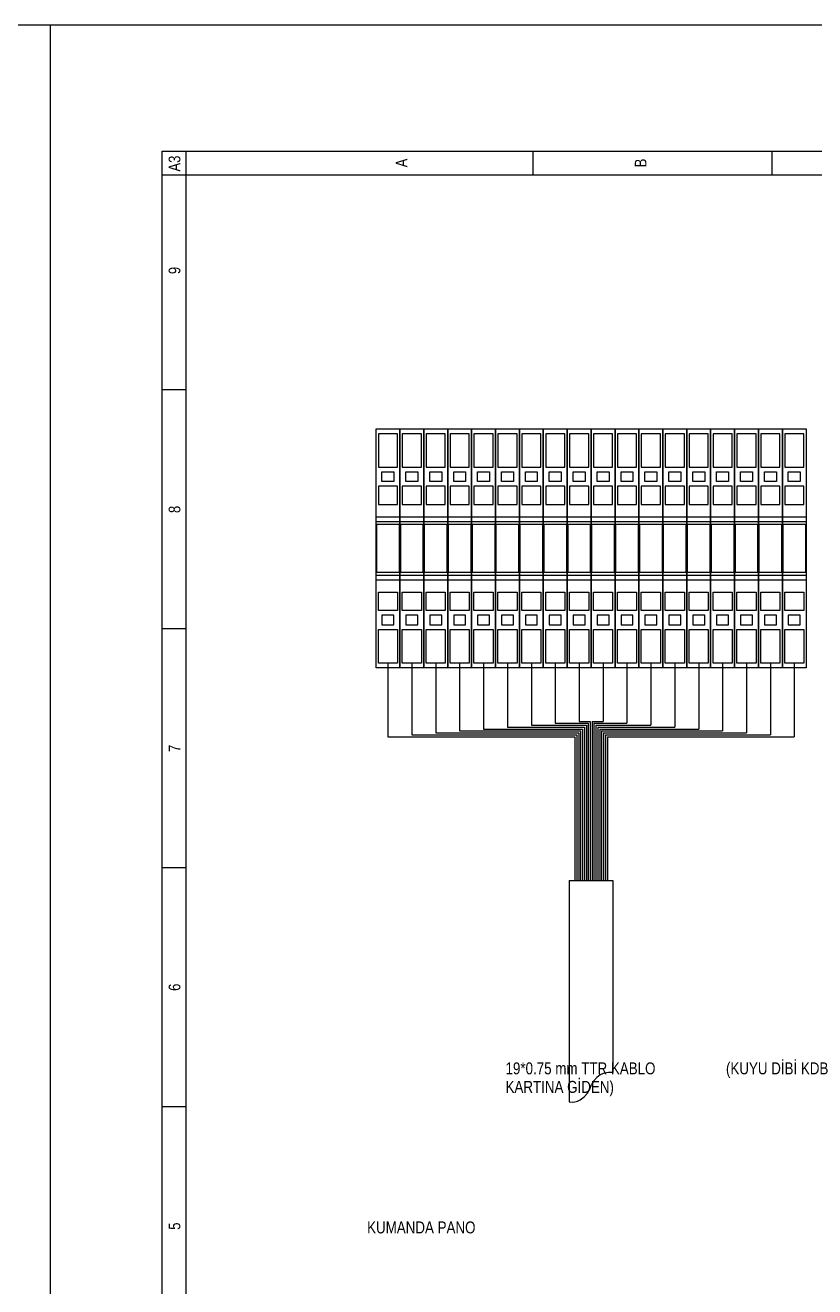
# Model space of a CAD drawing. Header units: centimetres. Extents: x 0 to 12847, y -30 to 2970.
# Drawn here: x 10721.6 to 11034, y 2470.6 to 2970 of the extents above; entities that cross this region are included whole.
import ezdxf
from ezdxf.enums import TextEntityAlignment as Align

# ---------------------------------------------------------------- set-up
doc = ezdxf.new("R2010")
doc.units = ezdxf.units.CM
for name, color, linetype in [('SCOTT-CERCEVE', 7, 'CONTINUOUS'), ('SCOTT-ELEKTRIK', 3, 'CONTINUOUS'), ('SCOTT-ELEKTRIK-YAZI', 4, 'CONTINUOUS')]:
    doc.layers.add(name, color=color, linetype=linetype)
doc.styles.get("Standard").update_dxf_attribs({"font": 'arial.ttf', "width": 0.8})

msp = doc.modelspace()

# ---------------------------------------------------------------- linework, layer by layer
at = {"layer": 'SCOTT-CERCEVE'}
msp.add_line((10731.6, 0), (10731.6, 2970), dxfattribs=at)
for points in [[(0, 0), (12846.58, 0), (12846.58, 2970), (0, 2970)], [(100, 0), (12821.58, 0), (12821.58, 2970), (100, 2970)]]:
    msp.add_lwpolyline(points, close=True, dxfattribs=at)
at = {"layer": 'SCOTT-ELEKTRIK'}
for p, q in [((10775.78, 1974.44), (10775.78, 2920.2)), ((10775.78, 2920.2), (11442.53, 2920.2)), ((10785.23, 1983.9), (10785.23, 2920.2)), ((10922.37, 2920.2), (10922.37, 2910.74)), ((11016.94, 2920.2), (11016.94, 2910.74)), ((10775.78, 2910.74), (11404.7, 2910.74)), ((10785.23, 2825.62), (10775.78, 2825.62)), ((10860.37, 2810.21), (10869.82, 2810.21)), ((10860.37, 2715.63), (10860.37, 2810.21)), ((10861.31, 2808.32), (10861.31, 2795.08)), ((10868.88, 2808.32), (10861.31, 2808.32)), ((10868.88, 2795.08), (10868.88, 2808.32)), ((10869.82, 2810.21), (10879.28, 2810.21)), ((10869.82, 2715.63), (10869.82, 2810.21)), ((10869.82, 2810.21), (10869.82, 2715.63)), ((10870.77, 2808.32), (10870.77, 2795.08)), ((10878.34, 2808.32), (10870.77, 2808.32)), ((10878.34, 2795.08), (10878.34, 2808.32)), ((10879.28, 2810.21), (10888.74, 2810.21)), ((10879.28, 2715.63), (10879.28, 2810.21)), ((10879.28, 2810.21), (10879.28, 2715.63)), ((10880.23, 2808.32), (10880.23, 2795.08)), ((10887.79, 2808.32), (10880.23, 2808.32)), ((10887.79, 2795.08), (10887.79, 2808.32)), ((10888.74, 2810.21), (10898.2, 2810.21)), ((10888.74, 2715.63), (10888.74, 2810.21)), ((10888.74, 2810.21), (10888.74, 2715.63)), ((10889.68, 2808.32), (10889.68, 2795.08)), ((10897.25, 2808.32), (10889.68, 2808.32)), ((10897.25, 2795.08), (10897.25, 2808.32)), ((10898.2, 2810.21), (10907.65, 2810.21)), ((10898.2, 2715.63), (10898.2, 2810.21)), ((10898.2, 2810.21), (10898.2, 2715.63)), ((10899.14, 2808.32), (10899.14, 2795.08)), ((10906.71, 2808.32), (10899.14, 2808.32)), ((10906.71, 2795.08), (10906.71, 2808.32)), ((10907.65, 2810.21), (10917.11, 2810.21)), ((10907.65, 2715.63), (10907.65, 2810.21)), ((10907.65, 2810.21), (10907.65, 2715.63)), ((10908.6, 2808.32), (10908.6, 2795.08)), ((10916.17, 2808.32), (10908.6, 2808.32)), ((10916.17, 2795.08), (10916.17, 2808.32)), ((10917.11, 2810.21), (10926.57, 2810.21)), ((10917.11, 2715.63), (10917.11, 2810.21)), ((10917.11, 2810.21), (10917.11, 2715.63)), ((10918.06, 2808.32), (10918.06, 2795.08)), ((10925.62, 2808.32), (10918.06, 2808.32)), ((10925.62, 2795.08), (10925.62, 2808.32)), ((10926.57, 2810.21), (10936.03, 2810.21)), ((10926.57, 2715.63), (10926.57, 2810.21)), ((10926.57, 2810.21), (10926.57, 2715.63)), ((10927.51, 2808.32), (10927.51, 2795.08)), ((10935.08, 2808.32), (10927.51, 2808.32)), ((10935.08, 2795.08), (10935.08, 2808.32)), ((10936.03, 2810.21), (10945.48, 2810.21)), ((10936.03, 2715.63), (10936.03, 2810.21)), ((10936.03, 2810.21), (10936.03, 2715.63)), ((10936.97, 2808.32), (10936.97, 2795.08)), ((10944.54, 2808.32), (10936.97, 2808.32)), ((10944.54, 2795.08), (10944.54, 2808.32)), ((10945.48, 2810.21), (10954.94, 2810.21)), ((10945.48, 2715.63), (10945.48, 2810.21)), ((10945.48, 2810.21), (10945.48, 2715.63)), ((10946.43, 2808.32), (10946.43, 2795.08)), ((10954, 2808.32), (10946.43, 2808.32)), ((10954, 2795.08), (10954, 2808.32)), ((10954.94, 2810.21), (10964.4, 2810.21)), ((10954.94, 2715.63), (10954.94, 2810.21)), ((10954.94, 2810.21), (10954.94, 2715.63)), ((10955.89, 2808.32), (10955.89, 2795.08)), ((10963.45, 2808.32), (10955.89, 2808.32)), ((10963.45, 2795.08), (10963.45, 2808.32)), ((10964.4, 2810.21), (10973.86, 2810.21)), ((10964.4, 2715.63), (10964.4, 2810.21)), ((10964.4, 2810.21), (10964.4, 2715.63)), ((10965.34, 2808.32), (10965.34, 2795.08)), ((10972.91, 2808.32), (10965.34, 2808.32)), ((10972.91, 2795.08), (10972.91, 2808.32)), ((10973.86, 2810.21), (10983.31, 2810.21)), ((10973.86, 2715.63), (10973.86, 2810.21)), ((10973.86, 2810.21), (10973.86, 2715.63)), ((10974.8, 2808.32), (10974.8, 2795.08)), ((10982.37, 2808.32), (10974.8, 2808.32)), ((10982.37, 2795.08), (10982.37, 2808.32)), ((10983.31, 2810.21), (10992.77, 2810.21)), ((10983.31, 2715.63), (10983.31, 2810.21)), ((10983.31, 2810.21), (10983.31, 2715.63)), ((10984.26, 2808.32), (10984.26, 2795.08)), ((10991.83, 2808.32), (10984.26, 2808.32)), ((10991.83, 2795.08), (10991.83, 2808.32)), ((10992.77, 2810.21), (11002.23, 2810.21)), ((10992.77, 2715.63), (10992.77, 2810.21)), ((10992.77, 2810.21), (10992.77, 2715.63)), ((10993.72, 2808.32), (10993.72, 2795.08)), ((11001.28, 2808.32), (10993.72, 2808.32)), ((11001.28, 2795.08), (11001.28, 2808.32)), ((11002.23, 2810.21), (11011.69, 2810.21)), ((11002.23, 2715.63), (11002.23, 2810.21)), ((11002.23, 2810.21), (11002.23, 2715.63)), ((11003.18, 2808.32), (11003.18, 2795.08)), ((11010.74, 2808.32), (11003.18, 2808.32)), ((11010.74, 2795.08), (11010.74, 2808.32)), ((11011.69, 2810.21), (11021.14, 2810.21)), ((11011.69, 2715.63), (11011.69, 2810.21)), ((11011.69, 2810.21), (11011.69, 2715.63)), ((11012.63, 2808.32), (11012.63, 2795.08)), ((11020.2, 2808.32), (11012.63, 2808.32)), ((11020.2, 2795.08), (11020.2, 2808.32)), ((11021.14, 2810.21), (11030.6, 2810.21)), ((11021.14, 2715.63), (11021.14, 2810.21)), ((11021.14, 2810.21), (11021.14, 2715.63)), ((11022.09, 2808.32), (11022.09, 2795.08)), ((11029.66, 2808.32), (11022.09, 2808.32)), ((11029.66, 2795.08), (11029.66, 2808.32)), ((11030.6, 2810.21), (11030.6, 2715.63)), ((10861.31, 2795.08), (10868.88, 2795.08)), ((10862.73, 2793.18), (10867.46, 2793.18)), ((10862.73, 2789.4), (10862.73, 2793.18)), ((10867.46, 2793.18), (10867.46, 2789.4)), ((10870.77, 2795.08), (10878.34, 2795.08)), ((10872.19, 2793.18), (10876.92, 2793.18)), ((10872.19, 2789.4), (10872.19, 2793.18)), ((10876.92, 2793.18), (10876.92, 2789.4)), ((10880.23, 2795.08), (10887.79, 2795.08)), ((10881.65, 2793.18), (10886.37, 2793.18)), ((10881.65, 2789.4), (10881.65, 2793.18)), ((10886.37, 2793.18), (10886.37, 2789.4)), ((10889.68, 2795.08), (10897.25, 2795.08)), ((10891.1, 2793.18), (10895.83, 2793.18)), ((10891.1, 2789.4), (10891.1, 2793.18)), ((10895.83, 2793.18), (10895.83, 2789.4)), ((10899.14, 2795.08), (10906.71, 2795.08)), ((10900.56, 2793.18), (10905.29, 2793.18)), ((10900.56, 2789.4), (10900.56, 2793.18)), ((10905.29, 2793.18), (10905.29, 2789.4)), ((10908.6, 2795.08), (10916.17, 2795.08)), ((10910.02, 2793.18), (10914.75, 2793.18)), ((10910.02, 2789.4), (10910.02, 2793.18)), ((10914.75, 2793.18), (10914.75, 2789.4)), ((10918.06, 2795.08), (10925.62, 2795.08)), ((10919.48, 2793.18), (10924.2, 2793.18)), ((10919.48, 2789.4), (10919.48, 2793.18)), ((10924.2, 2793.18), (10924.2, 2789.4)), ((10927.51, 2795.08), (10935.08, 2795.08)), ((10928.93, 2793.18), (10933.66, 2793.18)), ((10928.93, 2789.4), (10928.93, 2793.18)), ((10933.66, 2793.18), (10933.66, 2789.4)), ((10936.97, 2795.08), (10944.54, 2795.08)), ((10938.39, 2793.18), (10943.12, 2793.18)), ((10938.39, 2789.4), (10938.39, 2793.18)), ((10943.12, 2793.18), (10943.12, 2789.4)), ((10946.43, 2795.08), (10954, 2795.08)), ((10947.85, 2793.18), (10952.58, 2793.18)), ((10947.85, 2789.4), (10947.85, 2793.18)), ((10952.58, 2793.18), (10952.58, 2789.4)), ((10955.89, 2795.08), (10963.45, 2795.08)), ((10957.31, 2793.18), (10962.03, 2793.18)), ((10957.31, 2789.4), (10957.31, 2793.18)), ((10962.03, 2793.18), (10962.03, 2789.4)), ((10965.34, 2795.08), (10972.91, 2795.08)), ((10966.76, 2793.18), (10971.49, 2793.18)), ((10966.76, 2789.4), (10966.76, 2793.18)), ((10971.49, 2793.18), (10971.49, 2789.4)), ((10974.8, 2795.08), (10982.37, 2795.08)), ((10976.22, 2793.18), (10980.95, 2793.18)), ((10976.22, 2789.4), (10976.22, 2793.18)), ((10980.95, 2793.18), (10980.95, 2789.4)), ((10984.26, 2795.08), (10991.83, 2795.08)), ((10985.68, 2793.18), (10990.41, 2793.18)), ((10985.68, 2789.4), (10985.68, 2793.18)), ((10990.41, 2793.18), (10990.41, 2789.4)), ((10993.72, 2795.08), (11001.28, 2795.08)), ((10995.14, 2793.18), (10999.87, 2793.18)), ((10995.14, 2789.4), (10995.14, 2793.18)), ((10999.87, 2793.18), (10999.87, 2789.4)), ((11003.18, 2795.08), (11010.74, 2795.08)), ((11004.59, 2793.18), (11009.32, 2793.18)), ((11004.59, 2789.4), (11004.59, 2793.18)), ((11009.32, 2793.18), (11009.32, 2789.4)), ((11012.63, 2795.08), (11020.2, 2795.08)), ((11014.05, 2793.18), (11018.78, 2793.18)), ((11014.05, 2789.4), (11014.05, 2793.18)), ((11018.78, 2793.18), (11018.78, 2789.4)), ((11022.09, 2795.08), (11029.66, 2795.08)), ((11023.51, 2793.18), (11028.24, 2793.18)), ((11023.51, 2789.4), (11023.51, 2793.18)), ((11028.24, 2793.18), (11028.24, 2789.4)), ((10868.88, 2787.51), (10861.31, 2787.51)), ((10861.31, 2787.51), (10861.31, 2780.32)), ((10867.46, 2789.4), (10862.73, 2789.4)), ((10868.88, 2780.32), (10868.88, 2787.51)), ((10878.34, 2787.51), (10870.77, 2787.51)), ((10870.77, 2787.51), (10870.77, 2780.32)), ((10876.92, 2789.4), (10872.19, 2789.4)), ((10878.34, 2780.32), (10878.34, 2787.51)), ((10887.79, 2787.51), (10880.23, 2787.51)), ((10880.23, 2787.51), (10880.23, 2780.32)), ((10886.37, 2789.4), (10881.65, 2789.4)), ((10887.79, 2780.32), (10887.79, 2787.51)), ((10897.25, 2787.51), (10889.68, 2787.51)), ((10889.68, 2787.51), (10889.68, 2780.32)), ((10895.83, 2789.4), (10891.1, 2789.4)), ((10897.25, 2780.32), (10897.25, 2787.51)), ((10906.71, 2787.51), (10899.14, 2787.51)), ((10899.14, 2787.51), (10899.14, 2780.32)), ((10905.29, 2789.4), (10900.56, 2789.4)), ((10906.71, 2780.32), (10906.71, 2787.51)), ((10916.17, 2787.51), (10908.6, 2787.51)), ((10908.6, 2787.51), (10908.6, 2780.32)), ((10914.75, 2789.4), (10910.02, 2789.4)), ((10916.17, 2780.32), (10916.17, 2787.51)), ((10925.62, 2787.51), (10918.06, 2787.51)), ((10918.06, 2787.51), (10918.06, 2780.32)), ((10924.2, 2789.4), (10919.48, 2789.4)), ((10925.62, 2780.32), (10925.62, 2787.51)), ((10935.08, 2787.51), (10927.51, 2787.51)), ((10927.51, 2787.51), (10927.51, 2780.32)), ((10933.66, 2789.4), (10928.93, 2789.4)), ((10935.08, 2780.32), (10935.08, 2787.51)), ((10944.54, 2787.51), (10936.97, 2787.51)), ((10936.97, 2787.51), (10936.97, 2780.32)), ((10943.12, 2789.4), (10938.39, 2789.4)), ((10944.54, 2780.32), (10944.54, 2787.51)), ((10954, 2787.51), (10946.43, 2787.51)), ((10946.43, 2787.51), (10946.43, 2780.32)), ((10952.58, 2789.4), (10947.85, 2789.4)), ((10954, 2780.32), (10954, 2787.51)), ((10963.45, 2787.51), (10955.89, 2787.51)), ((10955.89, 2787.51), (10955.89, 2780.32)), ((10962.03, 2789.4), (10957.31, 2789.4)), ((10963.45, 2780.32), (10963.45, 2787.51)), ((10972.91, 2787.51), (10965.34, 2787.51)), ((10965.34, 2787.51), (10965.34, 2780.32)), ((10971.49, 2789.4), (10966.76, 2789.4)), ((10972.91, 2780.32), (10972.91, 2787.51)), ((10982.37, 2787.51), (10974.8, 2787.51)), ((10974.8, 2787.51), (10974.8, 2780.32)), ((10980.95, 2789.4), (10976.22, 2789.4)), ((10982.37, 2780.32), (10982.37, 2787.51)), ((10991.83, 2787.51), (10984.26, 2787.51)), ((10984.26, 2787.51), (10984.26, 2780.32)), ((10990.41, 2789.4), (10985.68, 2789.4)), ((10991.83, 2780.32), (10991.83, 2787.51)), ((11001.28, 2787.51), (10993.72, 2787.51)), ((10993.72, 2787.51), (10993.72, 2780.32)), ((10999.87, 2789.4), (10995.14, 2789.4)), ((11001.28, 2780.32), (11001.28, 2787.51)), ((11010.74, 2787.51), (11003.18, 2787.51)), ((11003.18, 2787.51), (11003.18, 2780.32)), ((11009.32, 2789.4), (11004.59, 2789.4)), ((11010.74, 2780.32), (11010.74, 2787.51)), ((11020.2, 2787.51), (11012.63, 2787.51)), ((11012.63, 2787.51), (11012.63, 2780.32)), ((11018.78, 2789.4), (11014.05, 2789.4)), ((11020.2, 2780.32), (11020.2, 2787.51)), ((11029.66, 2787.51), (11022.09, 2787.51)), ((11022.09, 2787.51), (11022.09, 2780.32)), ((11028.24, 2789.4), (11023.51, 2789.4)), ((11029.66, 2780.32), (11029.66, 2787.51)), ((10861.31, 2780.32), (10868.88, 2780.32)), ((10870.77, 2780.32), (10878.34, 2780.32)), ((10880.23, 2780.32), (10887.79, 2780.32)), ((10889.68, 2780.32), (10897.25, 2780.32)), ((10899.14, 2780.32), (10906.71, 2780.32)), ((10908.6, 2780.32), (10916.17, 2780.32)), ((10918.06, 2780.32), (10925.62, 2780.32)), ((10927.51, 2780.32), (10935.08, 2780.32)), ((10936.97, 2780.32), (10944.54, 2780.32)), ((10946.43, 2780.32), (10954, 2780.32)), ((10955.89, 2780.32), (10963.45, 2780.32)), ((10965.34, 2780.32), (10972.91, 2780.32)), ((10974.8, 2780.32), (10982.37, 2780.32)), ((10984.26, 2780.32), (10991.83, 2780.32)), ((10993.72, 2780.32), (11001.28, 2780.32)), ((11003.18, 2780.32), (11010.74, 2780.32)), ((11012.63, 2780.32), (11020.2, 2780.32)), ((11022.09, 2780.32), (11029.66, 2780.32)), ((10860.37, 2775.4), (10869.82, 2775.4)), ((10860.37, 2773.51), (10869.82, 2773.51)), ((10860.56, 2772.38), (10860.56, 2753.46)), ((10869.63, 2772.38), (10860.56, 2772.38)), ((10869.63, 2753.46), (10869.63, 2772.38)), ((10869.82, 2775.4), (10879.28, 2775.4)), ((10869.82, 2773.51), (10879.28, 2773.51)), ((10870.01, 2772.38), (10870.01, 2753.46)), ((10879.09, 2772.38), (10870.01, 2772.38)), ((10879.09, 2753.46), (10879.09, 2772.38)), ((10879.28, 2775.4), (10888.74, 2775.4)), ((10879.28, 2773.51), (10888.74, 2773.51)), ((10879.47, 2772.38), (10879.47, 2753.46)), ((10888.55, 2772.38), (10879.47, 2772.38)), ((10888.55, 2753.46), (10888.55, 2772.38)), ((10888.74, 2775.4), (10898.2, 2775.4)), ((10888.74, 2773.51), (10898.2, 2773.51)), ((10888.93, 2772.38), (10888.93, 2753.46)), ((10898.01, 2772.38), (10888.93, 2772.38)), ((10898.01, 2753.46), (10898.01, 2772.38)), ((10898.2, 2775.4), (10907.65, 2775.4)), ((10898.2, 2773.51), (10907.65, 2773.51)), ((10898.39, 2772.38), (10898.39, 2753.46)), ((10907.46, 2772.38), (10898.39, 2772.38)), ((10907.46, 2753.46), (10907.46, 2772.38)), ((10907.65, 2775.4), (10917.11, 2775.4)), ((10907.65, 2773.51), (10917.11, 2773.51)), ((10907.84, 2772.38), (10907.84, 2753.46)), ((10916.92, 2772.38), (10907.84, 2772.38)), ((10916.92, 2753.46), (10916.92, 2772.38)), ((10917.11, 2775.4), (10926.57, 2775.4)), ((10917.11, 2773.51), (10926.57, 2773.51)), ((10917.3, 2772.38), (10917.3, 2753.46)), ((10926.38, 2772.38), (10917.3, 2772.38)), ((10926.38, 2753.46), (10926.38, 2772.38)), ((10926.57, 2775.4), (10936.03, 2775.4)), ((10926.57, 2773.51), (10936.03, 2773.51)), ((10926.76, 2772.38), (10926.76, 2753.46)), ((10935.84, 2772.38), (10926.76, 2772.38)), ((10935.84, 2753.46), (10935.84, 2772.38)), ((10936.03, 2775.4), (10945.48, 2775.4)), ((10936.03, 2773.51), (10945.48, 2773.51)), ((10936.22, 2772.38), (10936.22, 2753.46)), ((10945.29, 2772.38), (10936.22, 2772.38)), ((10945.29, 2753.46), (10945.29, 2772.38)), ((10945.48, 2775.4), (10954.94, 2775.4)), ((10945.48, 2773.51), (10954.94, 2773.51)), ((10945.67, 2772.38), (10945.67, 2753.46)), ((10954.75, 2772.38), (10945.67, 2772.38)), ((10954.75, 2753.46), (10954.75, 2772.38)), ((10954.94, 2775.4), (10964.4, 2775.4)), ((10954.94, 2773.51), (10964.4, 2773.51)), ((10955.13, 2772.38), (10955.13, 2753.46)), ((10964.21, 2772.38), (10955.13, 2772.38)), ((10964.21, 2753.46), (10964.21, 2772.38)), ((10964.4, 2775.4), (10973.86, 2775.4)), ((10964.4, 2773.51), (10973.86, 2773.51)), ((10964.59, 2772.38), (10964.59, 2753.46)), ((10973.67, 2772.38), (10964.59, 2772.38)), ((10973.67, 2753.46), (10973.67, 2772.38)), ((10973.86, 2775.4), (10983.31, 2775.4)), ((10973.86, 2773.51), (10983.31, 2773.51)), ((10974.05, 2772.38), (10974.05, 2753.46)), ((10983.13, 2772.38), (10974.05, 2772.38)), ((10983.13, 2753.46), (10983.13, 2772.38)), ((10983.31, 2775.4), (10992.77, 2775.4)), ((10983.31, 2773.51), (10992.77, 2773.51)), ((10983.5, 2772.38), (10983.5, 2753.46)), ((10992.58, 2772.38), (10983.5, 2772.38)), ((10992.58, 2753.46), (10992.58, 2772.38)), ((10992.77, 2775.4), (11002.23, 2775.4)), ((10992.77, 2773.51), (11002.23, 2773.51)), ((10992.96, 2772.38), (10992.96, 2753.46)), ((11002.04, 2772.38), (10992.96, 2772.38)), ((11002.04, 2753.46), (11002.04, 2772.38)), ((11002.23, 2775.4), (11011.69, 2775.4)), ((11002.23, 2773.51), (11011.69, 2773.51)), ((11002.42, 2772.38), (11002.42, 2753.46)), ((11011.5, 2772.38), (11002.42, 2772.38)), ((11011.5, 2753.46), (11011.5, 2772.38)), ((11011.69, 2775.4), (11021.14, 2775.4)), ((11011.69, 2773.51), (11021.14, 2773.51)), ((11011.88, 2772.38), (11011.88, 2753.46)), ((11020.96, 2772.38), (11011.88, 2772.38)), ((11020.96, 2753.46), (11020.96, 2772.38)), ((11021.14, 2775.4), (11030.6, 2775.4)), ((11021.14, 2773.51), (11030.6, 2773.51)), ((11021.33, 2772.38), (11021.33, 2753.46)), ((11030.41, 2772.38), (11021.33, 2772.38)), ((11030.41, 2753.46), (11030.41, 2772.38)), ((10860.37, 2752.33), (10869.82, 2752.33)), ((10860.56, 2753.46), (10869.63, 2753.46)), ((10869.82, 2752.33), (10879.28, 2752.33)), ((10870.01, 2753.46), (10879.09, 2753.46)), ((10879.28, 2752.33), (10888.74, 2752.33)), ((10879.47, 2753.46), (10888.55, 2753.46)), ((10888.74, 2752.33), (10898.2, 2752.33)), ((10888.93, 2753.46), (10898.01, 2753.46)), ((10898.2, 2752.33), (10907.65, 2752.33)), ((10898.39, 2753.46), (10907.46, 2753.46)), ((10907.65, 2752.33), (10917.11, 2752.33)), ((10907.84, 2753.46), (10916.92, 2753.46)), ((10917.11, 2752.33), (10926.57, 2752.33)), ((10917.3, 2753.46), (10926.38, 2753.46)), ((10926.57, 2752.33), (10936.03, 2752.33)), ((10926.76, 2753.46), (10935.84, 2753.46)), ((10936.03, 2752.33), (10945.48, 2752.33)), ((10936.22, 2753.46), (10945.29, 2753.46)), ((10945.48, 2752.33), (10954.94, 2752.33)), ((10945.67, 2753.46), (10954.75, 2753.46)), ((10954.94, 2752.33), (10964.4, 2752.33)), ((10955.13, 2753.46), (10964.21, 2753.46)), ((10964.4, 2752.33), (10973.86, 2752.33)), ((10964.59, 2753.46), (10973.67, 2753.46)), ((10973.86, 2752.33), (10983.31, 2752.33)), ((10974.05, 2753.46), (10983.13, 2753.46)), ((10983.31, 2752.33), (10992.77, 2752.33)), ((10983.5, 2753.46), (10992.58, 2753.46)), ((10992.77, 2752.33), (11002.23, 2752.33)), ((10992.96, 2753.46), (11002.04, 2753.46)), ((11002.23, 2752.33), (11011.69, 2752.33)), ((11002.42, 2753.46), (11011.5, 2753.46)), ((11011.69, 2752.33), (11021.14, 2752.33)), ((11011.88, 2753.46), (11020.96, 2753.46)), ((11021.14, 2752.33), (11030.6, 2752.33)), ((11021.33, 2753.46), (11030.41, 2753.46)), ((10860.37, 2750.44), (10869.82, 2750.44)), ((10869.82, 2750.44), (10879.28, 2750.44)), ((10879.28, 2750.44), (10888.74, 2750.44)), ((10888.74, 2750.44), (10898.2, 2750.44)), ((10898.2, 2750.44), (10907.65, 2750.44)), ((10907.65, 2750.44), (10917.11, 2750.44)), ((10917.11, 2750.44), (10926.57, 2750.44)), ((10926.57, 2750.44), (10936.03, 2750.44)), ((10936.03, 2750.44), (10945.48, 2750.44)), ((10945.48, 2750.44), (10954.94, 2750.44)), ((10954.94, 2750.44), (10964.4, 2750.44)), ((10964.4, 2750.44), (10973.86, 2750.44)), ((10973.86, 2750.44), (10983.31, 2750.44)), ((10983.31, 2750.44), (10992.77, 2750.44)), ((10992.77, 2750.44), (11002.23, 2750.44)), ((11002.23, 2750.44), (11011.69, 2750.44)), ((11011.69, 2750.44), (11021.14, 2750.44)), ((11021.14, 2750.44), (11030.6, 2750.44)), ((10861.31, 2745.52), (10868.88, 2745.52)), ((10861.31, 2738.33), (10861.31, 2745.52)), ((10868.88, 2745.52), (10868.88, 2738.33)), ((10870.77, 2745.52), (10878.34, 2745.52)), ((10870.77, 2738.33), (10870.77, 2745.52)), ((10878.34, 2745.52), (10878.34, 2738.33)), ((10880.23, 2745.52), (10887.79, 2745.52)), ((10880.23, 2738.33), (10880.23, 2745.52)), ((10887.79, 2745.52), (10887.79, 2738.33)), ((10889.68, 2745.52), (10897.25, 2745.52)), ((10889.68, 2738.33), (10889.68, 2745.52)), ((10897.25, 2745.52), (10897.25, 2738.33)), ((10899.14, 2745.52), (10906.71, 2745.52)), ((10899.14, 2738.33), (10899.14, 2745.52)), ((10906.71, 2745.52), (10906.71, 2738.33)), ((10908.6, 2745.52), (10916.17, 2745.52)), ((10908.6, 2738.33), (10908.6, 2745.52)), ((10916.17, 2745.52), (10916.17, 2738.33)), ((10918.06, 2745.52), (10925.62, 2745.52)), ((10918.06, 2738.33), (10918.06, 2745.52)), ((10925.62, 2745.52), (10925.62, 2738.33)), ((10927.51, 2745.52), (10935.08, 2745.52)), ((10927.51, 2738.33), (10927.51, 2745.52)), ((10935.08, 2745.52), (10935.08, 2738.33)), ((10936.97, 2745.52), (10944.54, 2745.52)), ((10936.97, 2738.33), (10936.97, 2745.52)), ((10944.54, 2745.52), (10944.54, 2738.33)), ((10946.43, 2745.52), (10954, 2745.52)), ((10946.43, 2738.33), (10946.43, 2745.52)), ((10954, 2745.52), (10954, 2738.33)), ((10955.89, 2745.52), (10963.45, 2745.52)), ((10955.89, 2738.33), (10955.89, 2745.52)), ((10963.45, 2745.52), (10963.45, 2738.33)), ((10965.34, 2745.52), (10972.91, 2745.52)), ((10965.34, 2738.33), (10965.34, 2745.52)), ((10972.91, 2745.52), (10972.91, 2738.33)), ((10974.8, 2745.52), (10982.37, 2745.52)), ((10974.8, 2738.33), (10974.8, 2745.52)), ((10982.37, 2745.52), (10982.37, 2738.33)), ((10984.26, 2745.52), (10991.83, 2745.52)), ((10984.26, 2738.33), (10984.26, 2745.52)), ((10991.83, 2745.52), (10991.83, 2738.33)), ((10993.72, 2745.52), (11001.28, 2745.52)), ((10993.72, 2738.33), (10993.72, 2745.52)), ((11001.28, 2745.52), (11001.28, 2738.33)), ((11003.18, 2745.52), (11010.74, 2745.52)), ((11003.18, 2738.33), (11003.18, 2745.52)), ((11010.74, 2745.52), (11010.74, 2738.33)), ((11012.63, 2745.52), (11020.2, 2745.52)), ((11012.63, 2738.33), (11012.63, 2745.52)), ((11020.2, 2745.52), (11020.2, 2738.33)), ((11022.09, 2745.52), (11029.66, 2745.52)), ((11022.09, 2738.33), (11022.09, 2745.52)), ((11029.66, 2745.52), (11029.66, 2738.33)), ((10868.88, 2738.33), (10861.31, 2738.33)), ((10878.34, 2738.33), (10870.77, 2738.33)), ((10887.79, 2738.33), (10880.23, 2738.33)), ((10897.25, 2738.33), (10889.68, 2738.33)), ((10906.71, 2738.33), (10899.14, 2738.33)), ((10916.17, 2738.33), (10908.6, 2738.33)), ((10925.62, 2738.33), (10918.06, 2738.33)), ((10935.08, 2738.33), (10927.51, 2738.33)), ((10944.54, 2738.33), (10936.97, 2738.33)), ((10954, 2738.33), (10946.43, 2738.33)), ((10963.45, 2738.33), (10955.89, 2738.33)), ((10972.91, 2738.33), (10965.34, 2738.33)), ((10982.37, 2738.33), (10974.8, 2738.33)), ((10991.83, 2738.33), (10984.26, 2738.33)), ((11001.28, 2738.33), (10993.72, 2738.33)), ((11010.74, 2738.33), (11003.18, 2738.33)), ((11020.2, 2738.33), (11012.63, 2738.33)), ((11029.66, 2738.33), (11022.09, 2738.33)), ((10867.46, 2736.44), (10862.73, 2736.44)), ((10862.73, 2736.44), (10862.73, 2732.66)), ((10862.73, 2732.66), (10867.46, 2732.66)), ((10867.46, 2732.66), (10867.46, 2736.44)), ((10876.92, 2736.44), (10872.19, 2736.44)), ((10872.19, 2736.44), (10872.19, 2732.66)), ((10872.19, 2732.66), (10876.92, 2732.66)), ((10876.92, 2732.66), (10876.92, 2736.44)), ((10886.37, 2736.44), (10881.65, 2736.44)), ((10881.65, 2736.44), (10881.65, 2732.66)), ((10881.65, 2732.66), (10886.37, 2732.66)), ((10886.37, 2732.66), (10886.37, 2736.44)), ((10895.83, 2736.44), (10891.1, 2736.44)), ((10891.1, 2736.44), (10891.1, 2732.66)), ((10891.1, 2732.66), (10895.83, 2732.66)), ((10895.83, 2732.66), (10895.83, 2736.44)), ((10905.29, 2736.44), (10900.56, 2736.44)), ((10900.56, 2736.44), (10900.56, 2732.66)), ((10900.56, 2732.66), (10905.29, 2732.66)), ((10905.29, 2732.66), (10905.29, 2736.44)), ((10914.75, 2736.44), (10910.02, 2736.44)), ((10910.02, 2736.44), (10910.02, 2732.66)), ((10910.02, 2732.66), (10914.75, 2732.66)), ((10914.75, 2732.66), (10914.75, 2736.44)), ((10924.2, 2736.44), (10919.48, 2736.44)), ((10919.48, 2736.44), (10919.48, 2732.66)), ((10919.48, 2732.66), (10924.2, 2732.66)), ((10924.2, 2732.66), (10924.2, 2736.44)), ((10933.66, 2736.44), (10928.93, 2736.44)), ((10928.93, 2736.44), (10928.93, 2732.66)), ((10928.93, 2732.66), (10933.66, 2732.66)), ((10933.66, 2732.66), (10933.66, 2736.44)), ((10943.12, 2736.44), (10938.39, 2736.44)), ((10938.39, 2736.44), (10938.39, 2732.66)), ((10938.39, 2732.66), (10943.12, 2732.66)), ((10943.12, 2732.66), (10943.12, 2736.44)), ((10952.58, 2736.44), (10947.85, 2736.44)), ((10947.85, 2736.44), (10947.85, 2732.66)), ((10947.85, 2732.66), (10952.58, 2732.66)), ((10952.58, 2732.66), (10952.58, 2736.44)), ((10962.03, 2736.44), (10957.31, 2736.44)), ((10957.31, 2736.44), (10957.31, 2732.66)), ((10957.31, 2732.66), (10962.03, 2732.66)), ((10962.03, 2732.66), (10962.03, 2736.44)), ((10971.49, 2736.44), (10966.76, 2736.44)), ((10966.76, 2736.44), (10966.76, 2732.66)), ((10966.76, 2732.66), (10971.49, 2732.66)), ((10971.49, 2732.66), (10971.49, 2736.44)), ((10980.95, 2736.44), (10976.22, 2736.44)), ((10976.22, 2736.44), (10976.22, 2732.66)), ((10976.22, 2732.66), (10980.95, 2732.66)), ((10980.95, 2732.66), (10980.95, 2736.44)), ((10990.41, 2736.44), (10985.68, 2736.44)), ((10985.68, 2736.44), (10985.68, 2732.66)), ((10985.68, 2732.66), (10990.41, 2732.66)), ((10990.41, 2732.66), (10990.41, 2736.44)), ((10999.87, 2736.44), (10995.14, 2736.44)), ((10995.14, 2736.44), (10995.14, 2732.66)), ((10995.14, 2732.66), (10999.87, 2732.66)), ((10999.87, 2732.66), (10999.87, 2736.44)), ((11009.32, 2736.44), (11004.59, 2736.44)), ((11004.59, 2736.44), (11004.59, 2732.66)), ((11004.59, 2732.66), (11009.32, 2732.66)), ((11009.32, 2732.66), (11009.32, 2736.44)), ((11018.78, 2736.44), (11014.05, 2736.44)), ((11014.05, 2736.44), (11014.05, 2732.66)), ((11014.05, 2732.66), (11018.78, 2732.66)), ((11018.78, 2732.66), (11018.78, 2736.44)), ((11028.24, 2736.44), (11023.51, 2736.44)), ((11023.51, 2736.44), (11023.51, 2732.66)), ((11023.51, 2732.66), (11028.24, 2732.66)), ((11028.24, 2732.66), (11028.24, 2736.44)), ((10785.23, 2731.05), (10775.78, 2731.05)), ((10861.31, 2717.52), (10861.31, 2730.76)), ((10861.31, 2730.76), (10868.88, 2730.76)), ((10868.88, 2730.76), (10868.88, 2717.52)), ((10870.77, 2717.52), (10870.77, 2730.76)), ((10870.77, 2730.76), (10878.34, 2730.76)), ((10878.34, 2730.76), (10878.34, 2717.52)), ((10880.23, 2717.52), (10880.23, 2730.76)), ((10880.23, 2730.76), (10887.79, 2730.76)), ((10887.79, 2730.76), (10887.79, 2717.52)), ((10889.68, 2717.52), (10889.68, 2730.76)), ((10889.68, 2730.76), (10897.25, 2730.76)), ((10897.25, 2730.76), (10897.25, 2717.52)), ((10899.14, 2717.52), (10899.14, 2730.76)), ((10899.14, 2730.76), (10906.71, 2730.76)), ((10906.71, 2730.76), (10906.71, 2717.52)), ((10908.6, 2717.52), (10908.6, 2730.76)), ((10908.6, 2730.76), (10916.17, 2730.76)), ((10916.17, 2730.76), (10916.17, 2717.52)), ((10918.06, 2717.52), (10918.06, 2730.76)), ((10918.06, 2730.76), (10925.62, 2730.76)), ((10925.62, 2730.76), (10925.62, 2717.52)), ((10927.51, 2717.52), (10927.51, 2730.76)), ((10927.51, 2730.76), (10935.08, 2730.76)), ((10935.08, 2730.76), (10935.08, 2717.52)), ((10936.97, 2717.52), (10936.97, 2730.76)), ((10936.97, 2730.76), (10944.54, 2730.76)), ((10944.54, 2730.76), (10944.54, 2717.52)), ((10946.43, 2717.52), (10946.43, 2730.76)), ((10946.43, 2730.76), (10954, 2730.76)), ((10954, 2730.76), (10954, 2717.52)), ((10955.89, 2717.52), (10955.89, 2730.76)), ((10955.89, 2730.76), (10963.45, 2730.76)), ((10963.45, 2730.76), (10963.45, 2717.52)), ((10965.34, 2717.52), (10965.34, 2730.76)), ((10965.34, 2730.76), (10972.91, 2730.76)), ((10972.91, 2730.76), (10972.91, 2717.52)), ((10974.8, 2717.52), (10974.8, 2730.76)), ((10974.8, 2730.76), (10982.37, 2730.76)), ((10982.37, 2730.76), (10982.37, 2717.52)), ((10984.26, 2717.52), (10984.26, 2730.76)), ((10984.26, 2730.76), (10991.83, 2730.76)), ((10991.83, 2730.76), (10991.83, 2717.52)), ((10993.72, 2717.52), (10993.72, 2730.76)), ((10993.72, 2730.76), (11001.28, 2730.76)), ((11001.28, 2730.76), (11001.28, 2717.52)), ((11003.18, 2717.52), (11003.18, 2730.76)), ((11003.18, 2730.76), (11010.74, 2730.76)), ((11010.74, 2730.76), (11010.74, 2717.52)), ((11012.63, 2717.52), (11012.63, 2730.76)), ((11012.63, 2730.76), (11020.2, 2730.76)), ((11020.2, 2730.76), (11020.2, 2717.52)), ((11022.09, 2717.52), (11022.09, 2730.76)), ((11022.09, 2730.76), (11029.66, 2730.76)), ((11029.66, 2730.76), (11029.66, 2717.52)), ((10868.88, 2717.52), (10861.31, 2717.52)), ((10865.1, 2717.52), (10865.1, 2688.38)), ((10878.34, 2717.52), (10870.77, 2717.52)), ((10874.55, 2717.52), (10874.55, 2689.14)), ((10887.79, 2717.52), (10880.23, 2717.52)), ((10884.01, 2717.52), (10884.01, 2689.89)), ((10897.25, 2717.52), (10889.68, 2717.52)), ((10893.47, 2717.52), (10893.47, 2690.65)), ((10906.71, 2717.52), (10899.14, 2717.52)), ((10902.93, 2717.52), (10902.93, 2691.41)), ((10916.17, 2717.52), (10908.6, 2717.52)), ((10912.38, 2717.52), (10912.38, 2692.16)), ((10925.62, 2717.52), (10918.06, 2717.52)), ((10921.84, 2717.52), (10921.84, 2692.92)), ((10935.08, 2717.52), (10927.51, 2717.52)), ((10931.3, 2717.52), (10931.3, 2693.68)), ((10944.54, 2717.52), (10936.97, 2717.52)), ((10940.76, 2717.52), (10940.76, 2694.43)), ((10954, 2717.52), (10946.43, 2717.52)), ((10950.21, 2717.52), (10950.21, 2694.43)), ((10963.45, 2717.52), (10955.89, 2717.52)), ((10959.67, 2717.52), (10959.67, 2693.68)), ((10972.91, 2717.52), (10965.34, 2717.52)), ((10969.13, 2717.52), (10969.13, 2692.92)), ((10982.37, 2717.52), (10974.8, 2717.52)), ((10978.59, 2717.52), (10978.59, 2692.16)), ((10991.83, 2717.52), (10984.26, 2717.52)), ((10988.04, 2717.52), (10988.04, 2691.41)), ((11001.28, 2717.52), (10993.72, 2717.52)), ((10997.5, 2717.52), (10997.5, 2690.65)), ((11010.74, 2717.52), (11003.18, 2717.52)), ((11006.96, 2717.52), (11006.96, 2689.89)), ((11020.2, 2717.52), (11012.63, 2717.52)), ((11016.42, 2717.52), (11016.42, 2689.14)), ((11029.66, 2717.52), (11022.09, 2717.52)), ((11025.87, 2717.52), (11025.87, 2688.38)), ((10869.82, 2715.63), (10860.37, 2715.63)), ((10879.28, 2715.63), (10869.82, 2715.63)), ((10888.74, 2715.63), (10879.28, 2715.63)), ((10898.2, 2715.63), (10888.74, 2715.63)), ((10907.65, 2715.63), (10898.2, 2715.63)), ((10917.11, 2715.63), (10907.65, 2715.63)), ((10926.57, 2715.63), (10917.11, 2715.63)), ((10936.03, 2715.63), (10926.57, 2715.63)), ((10945.48, 2715.63), (10936.03, 2715.63)), ((10954.94, 2715.63), (10945.48, 2715.63)), ((10964.4, 2715.63), (10954.94, 2715.63)), ((10973.86, 2715.63), (10964.4, 2715.63)), ((10983.31, 2715.63), (10973.86, 2715.63)), ((10992.77, 2715.63), (10983.31, 2715.63)), ((11002.23, 2715.63), (10992.77, 2715.63)), ((11011.69, 2715.63), (11002.23, 2715.63)), ((11021.14, 2715.63), (11011.69, 2715.63)), ((11030.6, 2715.63), (11021.14, 2715.63)), ((10912.38, 2692.16), (10942.84, 2692.16)), ((10921.84, 2692.92), (10943.59, 2692.92)), ((10931.3, 2693.68), (10944.35, 2693.68)), ((10940.76, 2694.43), (10945.11, 2694.43)), ((10942.84, 2692.16), (10942.84, 2631.44)), ((10943.59, 2692.92), (10943.59, 2631.44)), ((10944.35, 2693.68), (10944.35, 2631.44)), ((10945.11, 2694.43), (10945.11, 2631.44)), ((10945.86, 2694.43), (10945.86, 2631.44)), ((10945.86, 2694.43), (10950.21, 2694.43)), ((10946.62, 2693.68), (10946.62, 2631.44)), ((10946.62, 2693.68), (10959.67, 2693.68)), ((10947.38, 2692.92), (10947.38, 2631.44)), ((10947.38, 2692.92), (10969.13, 2692.92)), ((10948.13, 2692.16), (10948.13, 2631.44)), ((10948.13, 2692.16), (10978.59, 2692.16)), ((10865.1, 2688.38), (10939.05, 2688.38)), ((10874.55, 2689.14), (10939.81, 2689.14)), ((10884.01, 2689.89), (10940.57, 2689.89)), ((10893.47, 2690.65), (10941.32, 2690.65)), ((10902.93, 2691.41), (10942.08, 2691.41)), ((10939.05, 2688.38), (10939.05, 2631.44)), ((10939.81, 2689.14), (10939.81, 2631.44)), ((10940.57, 2689.89), (10940.57, 2631.44)), ((10941.32, 2690.65), (10941.32, 2631.44)), ((10942.08, 2691.41), (10942.08, 2631.44)), ((10948.89, 2691.41), (10948.89, 2631.44)), ((10948.89, 2691.41), (10988.04, 2691.41)), ((10949.65, 2690.65), (10949.65, 2631.44)), ((10949.65, 2690.65), (10997.5, 2690.65)), ((10950.4, 2689.89), (10950.4, 2631.44)), ((10950.4, 2689.89), (11006.96, 2689.89)), ((10951.16, 2689.14), (10951.16, 2631.44)), ((10951.16, 2689.14), (11016.42, 2689.14)), ((10951.91, 2688.38), (10951.91, 2631.44)), ((10951.91, 2688.38), (11025.87, 2688.38)), ((10785.23, 2636.47), (10775.78, 2636.47)), ((10936.84, 2631.44), (10954.13, 2631.44)), ((10936.84, 2631.44), (10936.84, 2543.78)), ((10954.13, 2631.44), (10954.13, 2555.43)), ((10785.23, 2541.9), (10775.78, 2541.9))]:
    msp.add_line(p, q, dxfattribs=at)
for points in [[(10954.13, 2555.43), (10952.4, 2555.47), (10950.69, 2555.14), (10949.1, 2554.46), (10947.68, 2553.46), (10946.51, 2552.19), (10945.62, 2550.7)], [(10941.1, 2544.68), (10942.67, 2545.8), (10943.99, 2547.22), (10944.98, 2548.87), (10945.62, 2550.7)], [(10936.84, 2543.78), (10937.95, 2543.66), (10939.06, 2543.78), (10940.13, 2544.12), (10941.1, 2544.68)]]:
    msp.add_lwpolyline(points, dxfattribs=at)

# ---------------------------------------------------------------- texts
at = {"layer": 'SCOTT-ELEKTRIK-YAZI', "width": 0.8}
msp.add_text('A3', height=4.634, rotation=90, dxfattribs=at).set_placement((10782.96, 2912.07))
for s, p in [('A', (10872.81, 2915.47)), ('B', (10967.39, 2915.47)), ('9', (10782.96, 2872.91)), ('8', (10782.96, 2778.34)), ('7', (10782.96, 2683.76)), ('6', (10782.96, 2589.18)), ('5', (10782.96, 2494.61))]:
    msp.add_text(s, height=4.63, rotation=90, dxfattribs=at).set_placement(p, align=Align.CENTER)
for s, p in [('19*0.75 mm TTR KABLO                   (KUYU DİBİ KDB', (10911.62, 2559.45)), ('KARTINA GİDEN)', (10911.62, 2552.12)), ('KUMANDA PANO', (10856.86, 2496.49))]:
    msp.add_text(s, height=4.7288, dxfattribs=at).set_placement(p, align=Align.TOP_LEFT)

doc.saveas('drawing.dxf')
